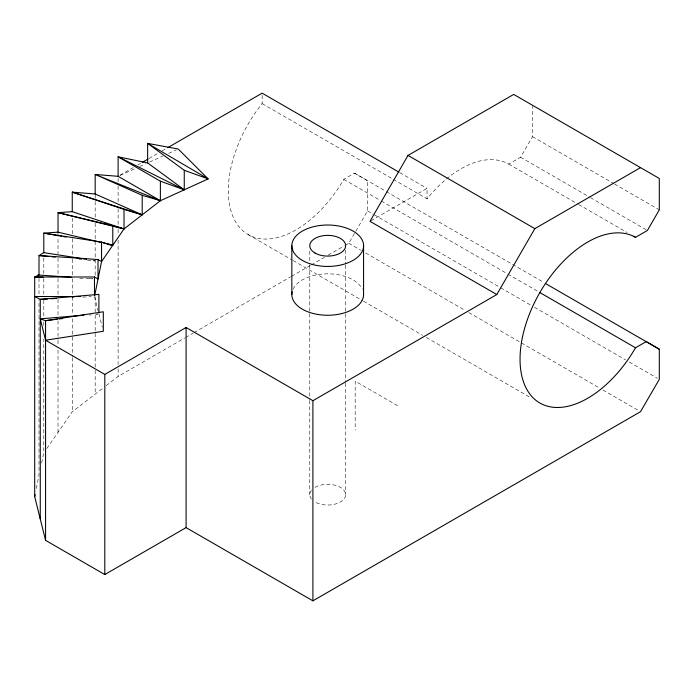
<?xml version="1.0" encoding="UTF-8"?>
<svg xmlns="http://www.w3.org/2000/svg" width="694" height="694" viewBox="0 0 694 694"><rect width="100%" height="100%" fill="white"/><g stroke="black" fill="none" stroke-linecap="round" stroke-linejoin="round"><path stroke-width="0.52" stroke-dasharray="3.47 2.6" d="M36.34 488.472L39.003 475.199L39.003 299.955M41.623 462.976L43.8 452.792L43.8 339.201M393.316 179.364L427.044 198.84A95.651 55.225 -60 0 1 508.693 164.114L520.587 157.243L532.48 136.64L532.48 106.329M345.039 245.424L348.796 243.264L355.233 232.169M355.77 231.249L367.568 210.915L367.568 180.796L354.53 173.144L343.782 179.347A95.651 55.225 -60 0 1 242.293 230.261A95.651 55.225 -60 0 1 262.132 103.623L262.132 93.161M46.767 448.524L72.254 411.794L102.825 388.232M106.217 385.612L118.11 376.443L184.691 338.004M119.975 175.235L133.075 167.679M137.75 164.972L140.552 163.359M148.967 158.492L158.319 153.096M162.066 150.936L166.742 148.238M370.917 220.779L427.044 188.378L427.044 198.84M185.628 337.466L193.132 333.137M194.068 332.591L290.656 276.828M291.593 276.29L310.348 265.455M311.285 264.917L324.41 257.335M328.158 255.175L344.103 245.971M120.079 175.417L134.844 168.72M139.763 166.491L145.671 163.81M149.548 162.049L162.943 155.968M168.685 153.365L176.337 149.895M89.3 315.128L91.435 314.85M95.694 314.313L97.828 314.035L95.703 314.174M72.15 297.674L74.284 297.561M82.786 297.119L91.296 296.676M79.775 278.459L92.649 278.875M89.431 278.476L92.649 278.693M78.899 259.4L82.135 259.712M87.531 260.241L95.078 260.97M92.996 260.267L95.13 260.597M532.48 136.64L613.609 183.476M614.537 184.014L659.3 209.857M520.587 157.243L589.588 197.087M590.525 197.625L647.407 230.46M508.693 164.114L577.694 203.949M578.631 204.487L627.116 232.481M399.874 172.685L427.044 188.378M262.132 103.623L392.379 178.818M354.53 173.144L385.482 191.015M386.332 191.631L544.009 282.545M343.782 179.347L380.364 200.471M381.301 201.017L507.002 273.583M507.939 274.13L538.891 292.001M367.568 210.915L373.199 214.168M374.135 214.706L499.836 287.281M500.773 287.819L530.789 305.152M534.536 307.312L625.528 359.848M629.284 362.016L657.426 378.265M348.796 243.264L360.984 250.3M365.677 253.006L465.11 310.418M468.866 312.586L599.252 387.859M602.999 390.028L638.645 410.605M248.122 234.572L292.217 260.033M293.154 260.571L362.563 300.649M363.509 301.187L422.603 335.306M426.35 337.475L530.476 397.593M397.454 405.591L355.181 381.18L355.181 429.994M94.479 296.512L98.114 310.834M98.895 313.905L102.27 327.204M345.638 250.057L345.638 264.128M345.638 265.212L345.638 382.108M345.638 383.192L345.638 494.675M309.776 251.141L309.776 264.128M309.776 265.212L309.776 399.423M309.776 400.507L309.776 494.675M118.11 178.479L118.11 181.724M118.11 186.053L118.11 202.275M118.11 208.773L118.11 228.239M118.11 229.324L118.11 234.728M118.11 240.141L118.11 364.55M118.11 368.87L118.11 376.443M95.182 195.075L95.182 200.479M95.182 201.564L95.182 217.786M95.182 223.199L95.182 276.203M95.182 296.763L95.182 314.07M95.182 315.145L95.182 369.243M95.182 370.318L95.182 394.123M72.254 218.15L72.254 234.381M72.254 238.71L72.254 258.177M72.254 259.261L72.254 277.652M72.254 278.736L72.254 314.434M72.254 318.763L72.254 356.621M72.254 357.705L72.254 411.794M58.027 233.245L58.027 253.796M58.027 258.125L58.027 277.6M58.027 278.676L58.027 294.907M58.027 299.235L58.027 315.458M58.027 320.871L58.027 339.262M58.027 340.338L58.027 345.751M58.027 350.08L58.027 432.293M43.8 258.064L43.8 274.295M43.8 278.624L43.8 294.846M43.8 300.259L43.8 317.566M43.8 321.895L43.8 327.299M39.003 278.32L39.003 294.542M293.059 289.181A35.871 20.707 0 0 1 327.707 273.835A35.871 20.707 0 0 1 362.355 289.181M315.024 487.353A17.931 10.358 0 0 1 340.39 487.353A17.931 10.358 0 0 1 340.39 501.996A17.931 10.358 0 0 1 315.024 501.996M311.45 499.047A17.931 10.358 0 0 1 311.45 490.294"/><path stroke-width="1.04" d="M640.527 167.627L534.84 228.647L496.8 294.542L369.98 221.325L408.029 155.421L513.707 94.41L659.3 178.471L659.3 209.857L647.407 230.46L635.513 237.331A95.651 55.225 -60 0 0 539.854 292.556A95.651 55.225 -60 0 0 539.854 403.006A95.651 55.225 -60 0 0 635.513 347.781L646.261 341.578L659.3 349.229L659.3 379.349L640.527 411.689L312.907 600.839L186.096 527.622L104.803 574.554L45.57 540.357L34.7 496.644L35.108 494.596M94.688 295.479L101.55 261.595L101.55 242.067L43.8 233.132L43.8 252.659L39.003 255.548L39.003 275.067L34.7 276.984L34.7 496.644M142.426 162.275L148.039 159.039M167.679 147.701L262.132 93.161L398.937 172.147M83.974 315.163L40.261 318.867L45.57 340.225L104.803 374.422L186.096 327.49L312.907 400.707L496.8 294.542M45.57 340.225L103.311 331.29L103.311 311.771L45.57 320.697L40.261 318.867M57.298 319.205L45.57 320.697L45.57 540.357M59.432 318.936L62.634 318.529M184.257 170.29L208.139 178.913L147.64 143.389L184.257 170.29L184.257 189.818L147.64 162.917L147.64 143.389L178.245 149.019L208.139 178.913L160.383 200.722L124.026 228.925L72.254 211.661L58.027 212.633L58.027 232.16L101.203 242.484M58.027 232.16L43.8 233.132L57.602 235.561M47.695 298.949L40.261 299.34L34.7 296.512L80.608 296.512M50.888 298.784L56.205 298.507M48.71 256.485L39.003 255.548L98.019 259.53L98.019 279.049L94.479 276.984L34.7 276.984L43.288 277.262M37.962 274.998L71.187 277.244M118.11 176.311L95.182 174.463L95.182 193.99L142.201 214.819L142.201 195.292L95.182 174.463L160.383 200.722L160.383 181.195L118.11 156.792L118.11 176.311L160.383 200.722L142.201 195.292M95.182 193.99L72.254 192.134L72.254 211.661M51.946 256.797L55.173 257.11M43.8 252.659L81.233 258.446M83.367 258.784L86.576 259.278M59.719 235.934L61.844 236.307M63.969 236.68L66.086 237.053M107.475 244.323L112.784 245.26L112.784 225.732L58.027 212.633L124.026 228.925L124.026 209.397L72.254 192.134L142.201 214.819L124.026 209.397M147.64 162.917L118.11 156.792L184.257 189.818L160.383 181.195M103.311 242.987L112.784 245.26L101.55 242.067M112.784 225.732L124.026 228.925L101.55 261.595L98.019 259.53M633.648 236.255L635.513 237.331M408.029 155.421L534.84 228.647M545.796 283.699L659.3 349.229M539.828 292.538L635.513 347.781M363.578 245.728L363.578 294.542A35.871 20.707 0 0 1 325.356 315.206A35.871 20.707 0 0 1 292.139 291.836M312.907 400.707L312.907 600.839M291.836 245.728L291.836 294.542M186.096 327.49L186.096 527.622M104.803 374.422L104.803 574.554M98.895 312.873L98.895 294.377L40.261 299.34L40.261 518.991M94.479 276.984L94.479 295.479M302.341 260.371A35.871 20.707 0 0 0 362.355 251.089A35.871 20.707 0 0 0 318.425 225.724A35.871 20.707 0 0 0 302.341 260.371M315.024 253.05A17.931 10.358 0 0 0 345.031 248.409A17.931 10.358 0 0 0 323.066 235.726A17.931 10.358 0 0 0 315.024 253.05"/></g></svg>
